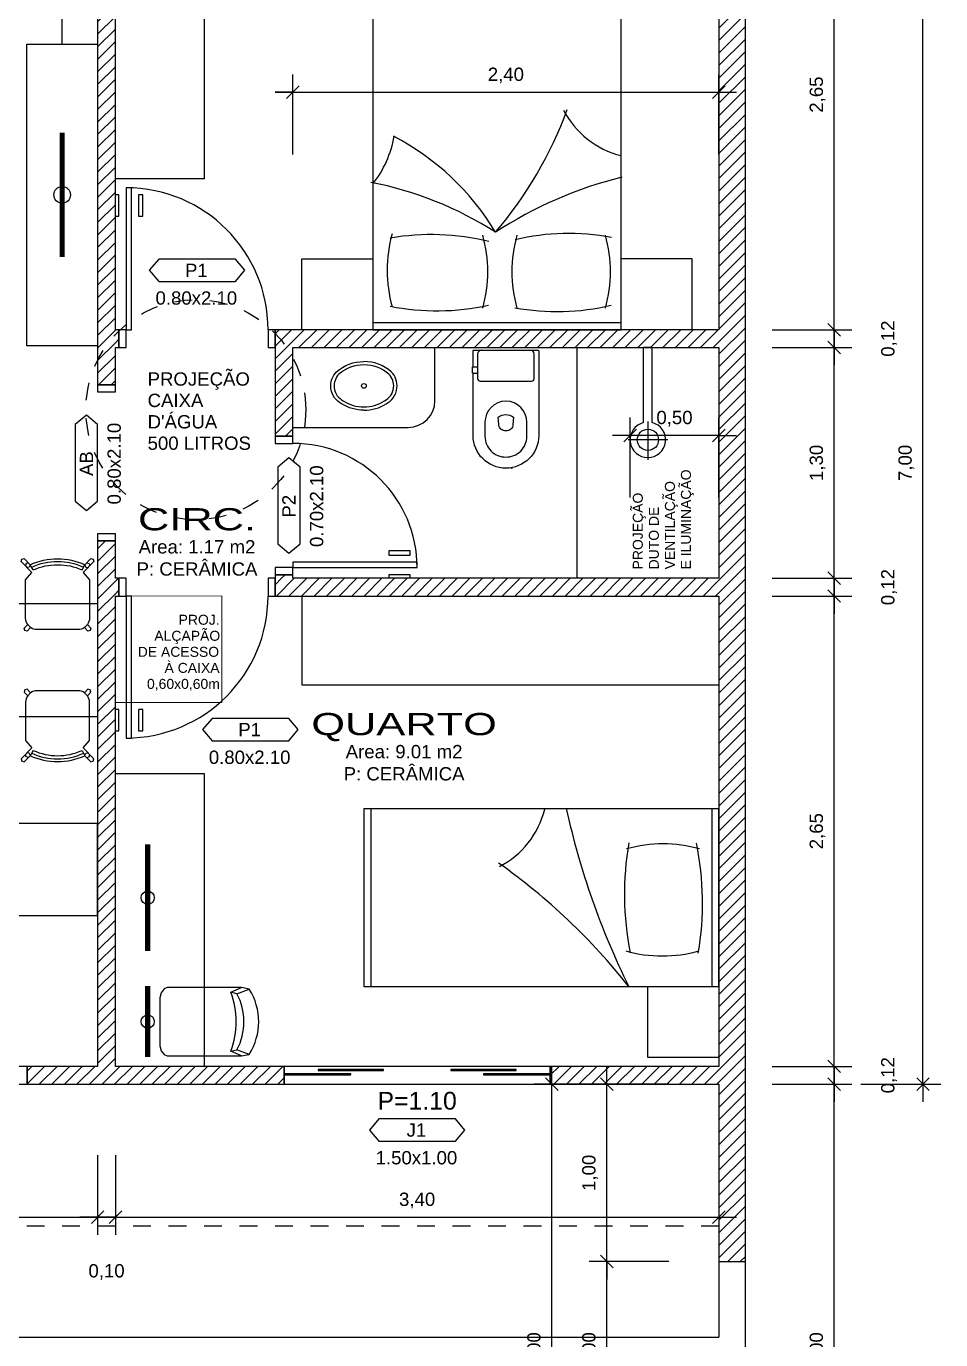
# Model space of a CAD drawing. Header units: metres. Extents: x 49 to 320, y -91 to 27.
# Drawn here: x 175.69 to 180.84, y 14.75 to 22.15 of the extents above; entities that cross this region are included whole.
import ezdxf
from ezdxf.enums import TextEntityAlignment as Align

# ---------------------------------------------------------------- set-up
doc = ezdxf.new("R2010")
doc.units = ezdxf.units.M
doc.header["$LTSCALE"] = 0.2
doc.linetypes.add('DASHED', pattern=[0.75, 0.5, -0.25])
for name, color, linetype in [('ARQ-___-___-CTA', 240, 'Continuous'), ('ARQ-___-___-LEG', 3, 'Continuous'), ('ARQ-___-___-TXT', 4, 'Continuous'), ('ARQ-___-___-VST', 9, 'Continuous'), ('ARQ-ALV', 6, 'Continuous'), ('ARQ-ALV-___-HTC', 13, 'Continuous'), ('ARQ-CXO', 2, 'Continuous'), ('ARQ-DVI', 1, 'Continuous'), ('ARQ-EQP', 24, 'Continuous'), ('ARQ-EQP-___-INT', 7, 'Continuous'), ('ARQ-MOB-___-INT', 7, 'Continuous'), ('ARQ-PIS', 2, 'Continuous')]:
    doc.layers.add(name, color=color, linetype=linetype)
doc.styles.add('REGUA100', font='arial.ttf')
doc.styles.add('REGUA60', font='arial.ttf')
doc.styles.add('REGUA80', font='arial.ttf')
doc.dimstyles.new('Active3D', dxfattribs={"dimtxt": 1.5, "dimasz": 0.01, "dimexe": 2, "dimexo": 3, "dimgap": 0.98, "dimtad": 1, "dimlfac": -1, "dimrnd": 0.005, "dimzin": 0, "dimtxsty": 'REGUA60', "dimblk": 'COTATR', "dimcen": 4, "dimdle": 4, "dimclrt": 2, "dimadec": 0, "dimazin": 0, "dimtfac": 1, "dimtmove": 2, "dimatfit": 2, "dimfxl": 1, "dimarcsym": 0})
pattern_1 = [(45, (187.28258, -1), (-0.03535534, 0.03535534), [])]

# ---------------------------------------------------------------- blocks, each defined once
blk = doc.blocks.new('IndEsq1')
blk.add_lwpolyline([(-4.32, 0.44), (4.32, 0.44), (5.38, 1.7), (4.32, 2.96), (-4.32, 2.96), (-5.38, 1.7)], close=True)
at = {"color": 0, "style": 'REGUA60', "width": 1.4}
for tag, p in [('CODESQUAD', (-0.08, 0.95)), ('DIMESQUAD', (-0.08, -2.17))]:
    blk.add_attdef(tag, text='', height=1.5, dxfattribs=at).set_placement(p, align=Align.CENTER)
at = {"color": 0, "style": 'REGUA60', "width": 1.4, "flags": 9}
blk.add_attdef('PEITORIL', text='', height=1.5, dxfattribs=at).set_placement((0.22, -4.49), align=Align.CENTER)
at = {"style": 'REGUA60', "width": 1.4, "flags": 9}
blk.add_attdef('LOCAL', text='', height=1.5, dxfattribs=at).set_placement((-0.08, -6.56), align=Align.CENTER)
blk = doc.blocks.new('EQREFR22')
at = {"color": 0}
blk.add_lwpolyline([(30.5, -10), (-30.5, -10), (-30.5, -76), (30.5, -76)], close=True, dxfattribs=at)
at = {"layer": 'ARQ-EQP-___-INT'}
for p, q in [((-30.5, -73), (30.5, -73)), ((-30.5, -79), (-25.5, -79))]:
    blk.add_line(p, q, dxfattribs=at)
blk = doc.blocks.new('MBCAD4_2')
at = {"color": 0}
blk.add_lwpolyline([(0.02, 49.68, 0.106639), (-19.24, 45.52), (-23.45, 49.88), (-25.13, 49.43), (-25.63, 47.77), (-18.01, 39.93), (-22.5, 34.87), (-22.5, 7.87, 0.159591), (-21.02, 3.34), (-23.5, 0.83), (-22.98, -0.82), (-21.31, -1.27), (-18.97, 1.19, 0.162734), (-14.5, -0.13), (0, -0.13), (14.5, -0.13, 0.162734), (18.97, 1.19), (21.31, -1.27), (22.98, -0.82), (23.5, 0.83), (21.02, 3.34, 0.159591), (22.5, 7.87), (22.5, 34.87), (18.01, 39.93), (25.63, 47.77), (25.13, 49.43), (23.45, 49.88), (19.24, 45.52, 0.106639), (-0.02, 49.68)], format="xyb", dxfattribs=at)
at = {"layer": 'ARQ-MOB-___-INT'}
for p, q in [((-17.22, 41.8), (-19.24, 45.52)), ((17.25, 41.79), (19.24, 45.52)), ((-18.97, 1.19), (-21.02, 3.34)), ((18.97, 1.19), (21.02, 3.34))]:
    blk.add_line(p, q, dxfattribs=at)
for points in [[(-20.47, 46.81), (-22.16, 46.38), (-22.64, 44.7)], [(20.47, 46.81), (22.16, 46.38), (22.64, 44.7)], [(-19.21, 45.27), (-19.99, 43.71), (-21.73, 43.57)], [(19.21, 45.27), (19.99, 43.71), (21.73, 43.57)]]:
    blk.add_lwpolyline(points, dxfattribs=at)
for radius in [43.95, 41.7]:
    blk.add_arc((0, 3.82), radius, 65.57124, 114.39729, dxfattribs=at)
blk = doc.blocks.new('SAC616S2')
at = {"layer": 'ARQ-EQP', "color": 0, "linetype": 'ByBlock'}
blk.add_lwpolyline([(18.17, -1.5, -0.329256), (18.5, -1.88), (18.5, -49.6, -0.412623), (0, -68, -0.412623), (-18.5, -49.6), (-18.5, -14.45), (-18.9, -14.45), (-18.9, -10.95), (-18.5, -10.95), (-18.5, -1.88, -0.329256), (-18.17, -1.5), (-17.25, -1.5), (0, -1.5), (17.29, -1.5)], format="xyb", close=True, dxfattribs=at)
at = {"layer": 'ARQ-EQP-___-INT'}
for p, q in [((-18.5, -10.95), (-16, -10.95)), ((-18.5, -14.45), (-16, -14.45))]:
    blk.add_line(p, q, dxfattribs=at)
blk.add_lwpolyline([(-14, -1.5, 0.324141), (-16, -3.5), (-16, -17.5, 0.333333), (-14.5, -19), (0, -19), (14.5, -19, 0.333333), (16, -17.5), (16, -3.5, 0.324141), (14, -1.5, 0.324141)], format="xyb", dxfattribs=at)
for points in [[(0, -61.7, 0.418677), (11.8, -50), (11.8, -42.1, 0.411784), (0, -30.2, 0.411784), (-11.8, -42.1), (-11.8, -50, 0.418677)], [(0, -47, -0.428571), (-4, -43.3), (-4.3, -39.3, -0.16754), (0, -37.8, -0.16754), (4.3, -39.3), (4, -43.3, -0.428571)]]:
    blk.add_lwpolyline(points, format="xyb", close=True, dxfattribs=at)
blk.add_point((3.34, -68), dxfattribs=at)
blk = doc.blocks.new('SACHS__2')
at = {"layer": 'ARQ-EQP', "color": 0, "linetype": 'ByBlock'}
for p, q in [((42.29, 2.4), (0, 2.4)), ((0, 2.4), (0, -2.4)), ((42.29, -2.4), (0, -2.4))]:
    blk.add_line(p, q, dxfattribs=at)
blk.add_arc((52, 0), 10, 193.88654, 166.11346, dxfattribs=at)
at = {"layer": 'ARQ-EQP-___-INT'}
for p, q in [((52, 11.2), (52, -11.2)), ((41.6, 0), (63.2, 0))]:
    blk.add_line(p, q, dxfattribs=at)
blk.add_circle((52, 0), 6, dxfattribs=at)
blk = doc.blocks.new('SAL37S_2')
at = {"layer": 'ARQ-EQP-___-INT'}
for points in [[(0.02, -10, 0.145827), (-16.81, -14.87, 0.090827), (-22, -19.4, 0.12568), (-24.84, -26.73, 0.221372), (-20.58, -38.81, 0.186059), (0.02, -46.55, 0.186059)], [(-0.02, -10, -0.145827), (16.81, -14.87, -0.090827), (22, -19.4, -0.12568), (24.84, -26.73, -0.221372), (20.58, -38.81, -0.186059), (-0.02, -46.55, -0.186059)]]:
    blk.add_lwpolyline(points, format="xyb", dxfattribs=at)
blk.add_lwpolyline([(0, -12.5, 0.14623), (-15.5, -17, 0.09047), (-20, -20.9, 0.123903), (-22.35, -27, 0.21906), (-18.85, -37, 0.185248), (0, -44.05, 0.185248), (18.85, -37, 0.21906), (22.35, -27, 0.123903), (20, -20.9, 0.09047), (15.5, -17, 0.14623)], format="xyb", close=True, dxfattribs=at)
blk.add_circle((0, -28.25), 1.8, dxfattribs=at)
blk = doc.blocks.new('MDCCAS22')
at = {"color": 0}
blk.add_lwpolyline([(140, 0), (0, 0), (0, -200), (140, -200)], close=True, dxfattribs=at)
at = {"layer": 'ARQ-MOB-___-INT'}
for p, q in [((0, -4), (140, -4)), ((0, -196), (140, -196))]:
    blk.add_line(p, q, dxfattribs=at)
for centre, radius, start, end in [((36.14, -140.56), 130.32, 79.45741, 103.51085), ((82.89, -32.71), 76.8, 164.48595, 195.51405), ((-15.19, -32.71), 76.8, 344.48595, 15.51405), ((103.9, -146.58), 135.89, 78.80761, 102.36088), ((152.01, -32.7), 76.8, 164.48595, 195.51405), ((55.11, -33.55), 76.8, 344.48595, 15.51405), ((29.71, 76.04), 130.31, 259.29808, 283.35216), ((106.88, 82.36), 135.99, 256.29588, 279.84092), ((-55.47, 137.47), 230.14, 283.86849, 303.27711), ((243.13, -201.79), 226.41, 139.56103, 159.93611), ((178.64, 112.88), 199.47, 237.27407, 259.15181), ((195.03, 19.52), 144.83, 210.93609, 242.5714), ((188.19, -119.84), 61.23, 142.0564, 169.8271), ((-11.98, -146.66), 50.03, 27.33297, 76.02563)]:
    blk.add_arc(centre, radius, start, end, dxfattribs=at)
blk = doc.blocks.new('MDCSOL_2')
at = {"color": 0}
blk.add_lwpolyline([(100, 0), (0, 0), (0, -200), (100, -200)], close=True, dxfattribs=at)
at = {"layer": 'ARQ-MOB-___-INT'}
for p, q in [((0, -4), (100, -4)), ((0, -196), (100, -196))]:
    blk.add_line(p, q, dxfattribs=at)
for centre, radius, start, end in [((52.86, -178.03), 168.83, 80.35079, 101.47507), ((96.47, -31.45), 76.8, 164.48595, 195.51405), ((5.99, -31.87), 76.8, 344.48595, 15.51405), ((-91.71, 334.65), 430.43, 282.25998, 296.44404), ((47.8, 115.62), 168.83, 260.21125, 281.33553), ((323.63, -332.25), 359.55, 128.46696, 144.62757), ((-11.98, -146.66), 50.03, 27.33297, 76.02563)]:
    blk.add_arc(centre, radius, start, end, dxfattribs=at)
blk = doc.blocks.new('MEAM___2')
at = {"color": 0}
blk.add_lwpolyline([(24, 27.95), (23, 33.38, 0.289108), (-23, 33.38), (-24, 27.95), (-24, -24.37), (-23.05, -26.52), (-20.46, -28.77), (-16.93, -29.54), (16.93, -29.54), (20.46, -28.77), (23.05, -26.52), (24, -24.37)], format="xyb", close=True, dxfattribs=at)
at = {"layer": 'ARQ-MOB-___-INT'}
for p, q in [((-19.71, 24.69), (-20.71, 20.39)), ((20.71, 20.39), (19.71, 24.69))]:
    blk.add_line(p, q, dxfattribs=at)
for points in [[(24, 27.95), (20.71, 20.39, 0.187405), (-20.71, 20.39), (-24, 27.95)], [(23, 33.38), (19.71, 24.69, 0.252581), (-19.71, 24.69), (-23, 33.38)]]:
    blk.add_lwpolyline(points, format="xyb", dxfattribs=at)
blk = doc.blocks.new('MECAD4_2')
at = {"color": 0}
blk.add_blockref('MEAM___2', (0, 0), dxfattribs=at)
blk = doc.blocks.new('IndUni1')
at = {"color": 4, "style": 'REGUA100', "width": 1.4, "flags": 8}
blk.add_attdef('NOME1', text='', height=2.5, dxfattribs=at).set_placement((0.24, 2.99), align=Align.CENTER)
at = {"color": 4, "style": 'REGUA100', "width": 1.4}
blk.add_attdef('NOME2', text='', height=2.5, dxfattribs=at).set_placement((0.24, -0.22), align=Align.CENTER)
at = {"color": 0, "style": 'REGUA60', "width": 1.4}
for tag, p in [('AREA', (0.24, -2.82)), ('PERIM', (0.24, -5.32)), ('PISO', (0.24, -7.82)), ('PAREDE', (0.24, -10.32)), ('TETO', (0.24, -12.82))]:
    blk.add_attdef(tag, text='', height=1.5, dxfattribs=at).set_placement(p, align=Align.CENTER)
blk = doc.blocks.new('COTATR')
at = {"color": 6}
blk.add_line((-71, -71), (71, 71), dxfattribs=at)
at = {"color": 0, "linetype": 'ByBlock'}
blk.add_line((0, 0), (200, 0), dxfattribs=at)
blk = doc.blocks.new('*D33')
at = {"layer": 'ARQ-___-___-CTA', "color": 0, "lineweight": -2, "transparency": 16777216}
for p, q in [((179.0889, 19.4909), (179.0889, 19.9409)), ((179.5889, 19.4909), (179.5889, 19.9409)), ((179.5884, 19.8409), (179.0894, 19.8409))]:
    blk.add_line(p, q, dxfattribs=at)
at = {"layer": 'Defpoints', "color": 0, "transparency": 16777216}
for p in [(179.0889, 19.8409), (179.0889, 19.3409), (179.5889, 19.3409)]:
    blk.add_point(p, dxfattribs=at)
at = {"layer": 'ARQ-___-___-CTA', "color": 0, "lineweight": -2, "transparency": 16777216, "xscale": 0.0005, "yscale": 0.0005, "zscale": 0.0005, "rotation": 180}
blk.add_blockref('COTATR', (179.0889, 19.8409), dxfattribs=at)
at = {"layer": 'ARQ-___-___-CTA', "color": 0, "lineweight": -2, "transparency": 16777216, "xscale": 0.0005, "yscale": 0.0005, "zscale": 0.0005}
blk.add_blockref('COTATR', (179.5889, 19.8409), dxfattribs=at)
at = {"layer": 'ARQ-___-___-CTA', "color": 2, "transparency": 16777216, "insert": (179.3389, 19.9349), "char_height": 0.075, "attachment_point": 5, "style": 'REGUA60'}
blk.add_mtext('0,50', dxfattribs=at)
blk = doc.blocks.new('*D108')
at = {"layer": 'ARQ-___-___-CTA', "color": 0, "lineweight": -2, "transparency": 16777216}
for p, q in [((176.0889, 15.786), (176.0889, 15.336)), ((173.7944, 15.436), (176.0884, 15.436))]:
    blk.add_line(p, q, dxfattribs=at)
at = {"layer": 'Defpoints', "color": 0, "transparency": 16777216}
for p in [(173.7939, 15.936), (176.0889, 15.936), (176.0889, 15.436)]:
    blk.add_point(p, dxfattribs=at)
at = {"layer": 'ARQ-___-___-CTA', "color": 0, "lineweight": -2, "transparency": 16777216, "xscale": 0.0005, "yscale": 0.0005, "zscale": 0.0005, "rotation": 180}
blk.add_blockref('COTATR', (173.7939, 15.436), dxfattribs=at)
at = {"layer": 'ARQ-___-___-CTA', "color": 0, "lineweight": -2, "transparency": 16777216, "xscale": 0.0005, "yscale": 0.0005, "zscale": 0.0005}
blk.add_blockref('COTATR', (176.0889, 15.436), dxfattribs=at)
at = {"layer": 'ARQ-___-___-CTA', "color": 2, "transparency": 16777216, "insert": (174.9414, 15.5301), "char_height": 0.075, "attachment_point": 5, "style": 'REGUA60'}
blk.add_mtext('2,30', dxfattribs=at)
blk = doc.blocks.new('*D109')
at = {"layer": 'ARQ-___-___-CTA', "color": 0, "lineweight": -2, "transparency": 16777216}
for p, q in [((176.1889, 15.786), (176.1889, 15.336)), ((176.0894, 15.436), (176.1884, 15.436))]:
    blk.add_line(p, q, dxfattribs=at)
at = {"layer": 'Defpoints', "color": 0, "transparency": 16777216}
for p in [(176.0889, 15.936), (176.1889, 15.936), (176.1889, 15.436)]:
    blk.add_point(p, dxfattribs=at)
at = {"layer": 'ARQ-___-___-CTA', "color": 0, "lineweight": -2, "transparency": 16777216, "xscale": 0.0005, "yscale": 0.0005, "zscale": 0.0005, "rotation": 180}
blk.add_blockref('COTATR', (176.0889, 15.436), dxfattribs=at)
at = {"layer": 'ARQ-___-___-CTA', "color": 0, "lineweight": -2, "transparency": 16777216, "xscale": 0.0005, "yscale": 0.0005, "zscale": 0.0005}
blk.add_blockref('COTATR', (176.1889, 15.436), dxfattribs=at)
at = {"layer": 'ARQ-___-___-CTA', "color": 2, "transparency": 16777216, "insert": (176.1389, 15.1273), "char_height": 0.075, "attachment_point": 5, "style": 'REGUA60'}
blk.add_mtext('0,10', dxfattribs=at)
blk = doc.blocks.new('*D89')
at = {"layer": 'ARQ-___-___-CTA', "color": 0, "lineweight": -2, "transparency": 16777216}
for p, q in [((179.5889, 15.786), (179.5889, 15.336)), ((176.1894, 15.436), (179.5884, 15.436))]:
    blk.add_line(p, q, dxfattribs=at)
at = {"layer": 'Defpoints', "color": 0, "transparency": 16777216}
for p in [(176.1889, 15.936), (179.5889, 15.936), (179.5889, 15.436)]:
    blk.add_point(p, dxfattribs=at)
at = {"layer": 'ARQ-___-___-CTA', "color": 0, "lineweight": -2, "transparency": 16777216, "xscale": 0.0005, "yscale": 0.0005, "zscale": 0.0005, "rotation": 180}
blk.add_blockref('COTATR', (176.1889, 15.436), dxfattribs=at)
at = {"layer": 'ARQ-___-___-CTA', "color": 0, "lineweight": -2, "transparency": 16777216, "xscale": 0.0005, "yscale": 0.0005, "zscale": 0.0005}
blk.add_blockref('COTATR', (179.5889, 15.436), dxfattribs=at)
at = {"layer": 'ARQ-___-___-CTA', "color": 2, "transparency": 16777216, "insert": (177.8889, 15.5301), "char_height": 0.075, "attachment_point": 5, "style": 'REGUA60'}
blk.add_mtext('3,40', dxfattribs=at)
blk = doc.blocks.new('*D128')
at = {"layer": 'ARQ-___-___-CTA', "color": 0, "lineweight": -2, "transparency": 16777216}
for p, q in [((179.8889, 16.186), (180.3389, 16.186)), ((180.2389, 13.1865), (180.2389, 16.1855))]:
    blk.add_line(p, q, dxfattribs=at)
at = {"layer": 'Defpoints', "color": 0, "transparency": 16777216}
for p in [(179.7389, 16.186), (180.2389, 16.186), (179.7389, 13.186)]:
    blk.add_point(p, dxfattribs=at)
at = {"layer": 'ARQ-___-___-CTA', "color": 0, "lineweight": -2, "transparency": 16777216, "xscale": 0.0005, "yscale": 0.0005, "zscale": 0.0005}
for p, rotation in [((180.2389, 16.186), 90), ((180.2389, 13.186), 270)]:
    blk.add_blockref('COTATR', p, dxfattribs=dict(at, rotation=rotation))
at = {"layer": 'ARQ-___-___-CTA', "color": 2, "transparency": 16777216, "insert": (180.1448, 14.686), "char_height": 0.075, "attachment_point": 5, "rotation": 90, "style": 'REGUA60'}
blk.add_mtext('3,00', dxfattribs=at)
blk = doc.blocks.new('*D129')
at = {"layer": 'ARQ-___-___-CTA', "color": 0, "lineweight": -2, "transparency": 16777216}
for p, q in [((179.8889, 18.936), (180.3389, 18.936)), ((180.2389, 16.2865), (180.2389, 18.9355))]:
    blk.add_line(p, q, dxfattribs=at)
at = {"layer": 'Defpoints', "color": 0, "transparency": 16777216}
for p in [(179.7389, 18.936), (180.2389, 18.936), (179.7389, 16.286)]:
    blk.add_point(p, dxfattribs=at)
at = {"layer": 'ARQ-___-___-CTA', "color": 0, "lineweight": -2, "transparency": 16777216, "xscale": 0.0005, "yscale": 0.0005, "zscale": 0.0005}
for p, rotation in [((180.2389, 18.936), 90), ((180.2389, 16.286), 270)]:
    blk.add_blockref('COTATR', p, dxfattribs=dict(at, rotation=rotation))
at = {"layer": 'ARQ-___-___-CTA', "color": 2, "transparency": 16777216, "insert": (180.1448, 17.611), "char_height": 0.075, "attachment_point": 5, "rotation": 90, "style": 'REGUA60'}
blk.add_mtext('2,65', dxfattribs=at)
blk = doc.blocks.new('*D130')
at = {"layer": 'ARQ-___-___-CTA', "color": 0, "lineweight": -2, "transparency": 16777216}
for p, q in [((179.8889, 20.336), (180.3389, 20.336)), ((180.2389, 19.0365), (180.2389, 20.3355))]:
    blk.add_line(p, q, dxfattribs=at)
at = {"layer": 'Defpoints', "color": 0, "transparency": 16777216}
for p in [(179.7389, 20.336), (180.2389, 20.336), (179.7389, 19.036)]:
    blk.add_point(p, dxfattribs=at)
at = {"layer": 'ARQ-___-___-CTA', "color": 0, "lineweight": -2, "transparency": 16777216, "xscale": 0.0005, "yscale": 0.0005, "zscale": 0.0005}
for p, rotation in [((180.2389, 20.336), 90), ((180.2389, 19.036), 270)]:
    blk.add_blockref('COTATR', p, dxfattribs=dict(at, rotation=rotation))
at = {"layer": 'ARQ-___-___-CTA', "color": 2, "transparency": 16777216, "insert": (180.1448, 19.686), "char_height": 0.075, "attachment_point": 5, "rotation": 90, "style": 'REGUA60'}
blk.add_mtext('1,30', dxfattribs=at)
blk = doc.blocks.new('*D131')
at = {"layer": 'ARQ-___-___-CTA', "color": 0, "lineweight": -2, "transparency": 16777216}
for p, q in [((179.8889, 23.086), (180.3389, 23.086)), ((180.2389, 20.4365), (180.2389, 23.0855))]:
    blk.add_line(p, q, dxfattribs=at)
at = {"layer": 'Defpoints', "color": 0, "transparency": 16777216}
for p in [(179.7389, 23.086), (180.2389, 23.086), (179.7389, 20.436)]:
    blk.add_point(p, dxfattribs=at)
at = {"layer": 'ARQ-___-___-CTA', "color": 0, "lineweight": -2, "transparency": 16777216, "xscale": 0.0005, "yscale": 0.0005, "zscale": 0.0005}
for p, rotation in [((180.2389, 23.086), 90), ((180.2389, 20.436), 270)]:
    blk.add_blockref('COTATR', p, dxfattribs=dict(at, rotation=rotation))
at = {"layer": 'ARQ-___-___-CTA', "color": 2, "transparency": 16777216, "insert": (180.1448, 21.761), "char_height": 0.075, "attachment_point": 5, "rotation": 90, "style": 'REGUA60'}
blk.add_mtext('2,65', dxfattribs=at)
blk = doc.blocks.new('*D132')
at = {"layer": 'ARQ-___-___-CTA', "color": 0, "lineweight": -2, "transparency": 16777216}
for p, q in [((180.3889, 23.186), (180.8389, 23.186)), ((180.7389, 16.1865), (180.7389, 23.1855))]:
    blk.add_line(p, q, dxfattribs=at)
at = {"layer": 'Defpoints', "color": 0, "transparency": 16777216}
for p in [(180.2389, 23.186), (180.7389, 23.186), (180.2389, 16.186)]:
    blk.add_point(p, dxfattribs=at)
at = {"layer": 'ARQ-___-___-CTA', "color": 0, "lineweight": -2, "transparency": 16777216, "xscale": 0.0005, "yscale": 0.0005, "zscale": 0.0005}
for p, rotation in [((180.7389, 23.186), 90), ((180.7389, 16.186), 270)]:
    blk.add_blockref('COTATR', p, dxfattribs=dict(at, rotation=rotation))
at = {"layer": 'ARQ-___-___-CTA', "color": 2, "transparency": 16777216, "insert": (180.6448, 19.686), "char_height": 0.075, "attachment_point": 5, "rotation": 90, "style": 'REGUA60'}
blk.add_mtext('7,00', dxfattribs=at)
blk = doc.blocks.new('*D137')
at = {"layer": 'ARQ-___-___-CTA', "color": 0, "lineweight": -2, "transparency": 16777216}
for p, q in [((179.5889, 21.4244), (179.5889, 21.8744)), ((177.1894, 21.7744), (179.5884, 21.7744))]:
    blk.add_line(p, q, dxfattribs=at)
at = {"layer": 'Defpoints', "color": 0, "transparency": 16777216}
for p in [(179.5889, 21.7744), (177.1889, 21.2744), (179.5889, 21.2744)]:
    blk.add_point(p, dxfattribs=at)
at = {"layer": 'ARQ-___-___-CTA', "color": 0, "lineweight": -2, "transparency": 16777216, "xscale": 0.0005, "yscale": 0.0005, "zscale": 0.0005, "rotation": 180}
blk.add_blockref('COTATR', (177.1889, 21.7744), dxfattribs=at)
at = {"layer": 'ARQ-___-___-CTA', "color": 0, "lineweight": -2, "transparency": 16777216, "xscale": 0.0005, "yscale": 0.0005, "zscale": 0.0005}
blk.add_blockref('COTATR', (179.5889, 21.7744), dxfattribs=at)
at = {"layer": 'ARQ-___-___-CTA', "color": 2, "transparency": 16777216, "insert": (178.3889, 21.8685), "char_height": 0.075, "attachment_point": 5, "style": 'REGUA60'}
blk.add_mtext('2,40', dxfattribs=at)
blk = doc.blocks.new('*D176')
at = {"layer": 'ARQ-___-___-CTA', "color": 0, "lineweight": -2, "transparency": 16777216}
for p, q in [((179.3073, 15.186), (178.8573, 15.186)), ((178.9573, 14.1865), (178.9573, 15.1855))]:
    blk.add_line(p, q, dxfattribs=at)
at = {"layer": 'Defpoints', "color": 0, "transparency": 16777216}
for p in [(178.9573, 15.186), (179.4573, 15.186), (179.4573, 14.186)]:
    blk.add_point(p, dxfattribs=at)
at = {"layer": 'ARQ-___-___-CTA', "color": 0, "lineweight": -2, "transparency": 16777216, "xscale": 0.0005, "yscale": 0.0005, "zscale": 0.0005}
for p, rotation in [((178.9573, 15.186), 90), ((178.9573, 14.186), 270)]:
    blk.add_blockref('COTATR', p, dxfattribs=dict(at, rotation=rotation))
at = {"layer": 'ARQ-___-___-CTA', "color": 2, "transparency": 16777216, "insert": (178.8632, 14.686), "char_height": 0.075, "attachment_point": 5, "rotation": 90, "style": 'REGUA60'}
blk.add_mtext('1,00', dxfattribs=at)
blk = doc.blocks.new('*D177')
at = {"layer": 'ARQ-___-___-CTA', "color": 0, "lineweight": -2, "transparency": 16777216}
for p, q in [((179.3073, 16.186), (178.8573, 16.186)), ((178.9573, 15.1865), (178.9573, 16.1855))]:
    blk.add_line(p, q, dxfattribs=at)
at = {"layer": 'Defpoints', "color": 0, "transparency": 16777216}
for p in [(178.9573, 16.186), (179.4573, 16.186), (179.4573, 15.186)]:
    blk.add_point(p, dxfattribs=at)
at = {"layer": 'ARQ-___-___-CTA', "color": 0, "lineweight": -2, "transparency": 16777216, "xscale": 0.0005, "yscale": 0.0005, "zscale": 0.0005}
for p, rotation in [((178.9573, 16.186), 90), ((178.9573, 15.186), 270)]:
    blk.add_blockref('COTATR', p, dxfattribs=dict(at, rotation=rotation))
at = {"layer": 'ARQ-___-___-CTA', "color": 2, "transparency": 16777216, "insert": (178.8632, 15.686), "char_height": 0.075, "attachment_point": 5, "rotation": 90, "style": 'REGUA60'}
blk.add_mtext('1,00', dxfattribs=at)
blk = doc.blocks.new('*D178')
at = {"layer": 'ARQ-___-___-CTA', "color": 0, "lineweight": -2, "transparency": 16777216}
for p, q in [((178.9977, 16.186), (178.5477, 16.186)), ((178.6477, 13.1865), (178.6477, 16.1855)), ((178.9977, 13.186), (178.5477, 13.186))]:
    blk.add_line(p, q, dxfattribs=at)
at = {"layer": 'Defpoints', "color": 0, "transparency": 16777216}
for p in [(178.6477, 16.186), (179.1477, 16.186), (179.1477, 13.186)]:
    blk.add_point(p, dxfattribs=at)
at = {"layer": 'ARQ-___-___-CTA', "color": 0, "lineweight": -2, "transparency": 16777216, "xscale": 0.0005, "yscale": 0.0005, "zscale": 0.0005}
for p, rotation in [((178.6477, 16.186), 90), ((178.6477, 13.186), 270)]:
    blk.add_blockref('COTATR', p, dxfattribs=dict(at, rotation=rotation))
at = {"layer": 'ARQ-___-___-CTA', "color": 2, "transparency": 16777216, "insert": (178.5536, 14.686), "char_height": 0.075, "attachment_point": 5, "rotation": 90, "style": 'REGUA60'}
blk.add_mtext('3,00', dxfattribs=at)

msp = doc.modelspace()

# ---------------------------------------------------------------- hatches: boundary and pattern name
at = {"layer": 'ARQ-ALV-___-HTC'}
h = msp.add_hatch(dxfattribs=at)
h.set_pattern_fill('_U', color=256, scale=0.05, angle=45, style=0, pattern_type=0)
h.set_pattern_definition(pattern_1)
h.paths.add_polyline_path([(179.5889, 24.186), (179.5889, 15.186), (179.7389, 15.186), (179.7389, 24.186)])
h = msp.add_hatch(dxfattribs=at)
h.set_pattern_fill('_U', color=256, scale=0.05, angle=45, style=0, pattern_type=0)
h.set_pattern_definition(pattern_1)
h.paths.add_polyline_path([(176.1889, 16.286), (176.1889, 19.246), (176.0889, 19.246), (176.0889, 16.286)])
h.paths.add_polyline_path([(176.0889, 23.086), (176.0889, 20.126), (176.1889, 20.126), (176.1889, 23.086)])
h = msp.add_hatch(dxfattribs=at)
h.set_pattern_fill('_U', color=256, scale=0.05, angle=45, style=0, pattern_type=0)
h.set_pattern_definition(pattern_1)
h.paths.add_polyline_path([(176.2089, 20.436), (176.1889, 20.436), (176.1889, 20.336), (176.2089, 20.336)])
h.paths.add_polyline_path([(177.0889, 20.336), (179.5889, 20.336), (179.5889, 20.436), (177.0889, 20.436)])
h = msp.add_hatch(dxfattribs=at)
h.set_pattern_fill('_U', color=256, scale=0.05, angle=45, style=0, pattern_type=0)
h.set_pattern_definition(pattern_1)
h.paths.add_polyline_path([(177.0889, 20.336), (177.0889, 19.836), (177.1889, 19.836), (177.1889, 20.336)])
h.paths.add_polyline_path([(177.1889, 19.036), (177.1889, 19.056), (177.0889, 19.056), (177.0889, 19.036)])
h = msp.add_hatch(dxfattribs=at)
h.set_pattern_fill('_U', color=256, scale=0.05, angle=45, style=0, pattern_type=0)
h.set_pattern_definition(pattern_1)
h.paths.add_polyline_path([(176.2089, 19.036), (176.1889, 19.036), (176.1889, 18.936), (176.2089, 18.936)])
h.paths.add_polyline_path([(177.0889, 18.936), (179.5889, 18.936), (179.5889, 19.036), (177.0889, 19.036)])
h = msp.add_hatch(dxfattribs=at)
h.set_pattern_fill('_U', color=256, scale=0.05, angle=45, style=0, pattern_type=0)
h.set_pattern_definition(pattern_1)
h.paths.add_polyline_path([(178.6389, 16.186), (179.5889, 16.186), (179.5889, 16.286), (178.6389, 16.286)])
h.paths.add_polyline_path([(177.1389, 16.186), (177.1389, 16.286), (175.6914, 16.286), (175.6914, 16.186)])
h.paths.add_polyline_path([(174.1914, 16.186), (174.1914, 16.286), (173.7939, 16.286), (173.6939, 16.186)])

# ---------------------------------------------------------------- linework, layer by layer
at = {"layer": 'ARQ-___-___-CTA'}
for p, q in [((177.1889, 21.4244), (177.1889, 21.8744)), ((177.0894, 21.7744), (177.1884, 21.7744)), ((179.8889, 20.436), (180.3389, 20.436)), ((180.2389, 20.3365), (180.2389, 20.4355)), ((179.8889, 19.036), (180.3389, 19.036)), ((180.2389, 18.9365), (180.2389, 19.0355)), ((179.8889, 16.286), (180.3389, 16.286)), ((180.2389, 16.1865), (180.2389, 16.2855)), ((180.3889, 16.186), (180.8389, 16.186))]:
    msp.add_line(p, q, dxfattribs=at)
at = {"layer": 'ARQ-___-___-CTA', "linetype": 'DASHED', "const_width": 0.0001}
for points in [[(178.9889, 19.036), (178.9889, 19.036), (178.9889, 20.336), (178.9889, 20.336)], [(179.0889, 19.036), (179.0889, 19.036), (179.0889, 20.336), (179.0889, 20.336)]]:
    msp.add_lwpolyline(points, dxfattribs=at)
at = {"layer": 'ARQ-___-___-VST'}
for p, q in [((175.8889, 22.046), (175.8889, 23.1068)), ((176.6889, 23.086), (176.6889, 21.286)), ((175.6889, 20.346), (175.6889, 22.046)), ((175.6889, 22.046), (176.0889, 22.046)), ((176.6889, 21.286), (176.1889, 21.286)), ((176.2089, 21.196), (176.1889, 21.196)), ((176.2089, 21.076), (176.2089, 21.196)), ((176.3189, 21.196), (176.3189, 21.076)), ((176.3439, 21.196), (176.3189, 21.196)), ((176.3439, 21.076), (176.3439, 21.196)), ((176.1889, 21.076), (176.2089, 21.076)), ((176.3189, 21.076), (176.3439, 21.076)), ((177.2389, 20.436), (177.2389, 20.836)), ((177.2389, 20.836), (177.6389, 20.836)), ((179.4389, 20.836), (179.0389, 20.836)), ((179.4389, 20.436), (179.4389, 20.836)), ((176.0889, 20.346), (175.6889, 20.346)), ((177.9889, 20.036), (177.9889, 20.336)), ((178.7889, 20.336), (178.7889, 19.036)), ((177.1889, 19.886), (177.8389, 19.886)), ((177.7289, 19.191), (177.7289, 19.166)), ((177.8489, 19.191), (177.7289, 19.191)), ((177.8489, 19.166), (177.8489, 19.191)), ((177.7289, 19.166), (177.8489, 19.166)), ((177.7289, 19.056), (177.7289, 19.036)), ((177.8489, 19.056), (177.7289, 19.056)), ((177.8489, 19.036), (177.8489, 19.056)), ((175.1289, 18.8945), (176.0889, 18.8945)), ((177.2389, 18.936), (177.2389, 18.436)), ((177.2389, 18.436), (179.5889, 18.436)), ((176.2089, 18.296), (176.1889, 18.296)), ((176.2089, 18.176), (176.2089, 18.296)), ((176.3189, 18.296), (176.3189, 18.176)), ((176.3439, 18.296), (176.3189, 18.296)), ((176.3439, 18.176), (176.3439, 18.296)), ((176.0889, 18.2545), (175.1289, 18.2545)), ((176.1889, 18.176), (176.2089, 18.176)), ((176.3189, 18.176), (176.3439, 18.176)), ((176.1889, 17.936), (176.6889, 17.936)), ((176.6889, 17.936), (176.6889, 16.286)), ((179.1889, 16.336), (179.1889, 16.736)), ((175.6904, 16.286), (174.1924, 16.286)), ((178.6379, 16.286), (177.1399, 16.286)), ((179.5889, 16.336), (179.1889, 16.336)), ((174.1924, 16.186), (175.6904, 16.186)), ((177.1399, 16.186), (178.6379, 16.186)), ((179.5889, 15.186), (179.5889, 14.761)), ((179.7389, 14.186), (179.7389, 15.186)), ((171.0939, 14.761), (179.5889, 14.761))]:
    msp.add_line(p, q, dxfattribs=at)
at = {"layer": 'ARQ-___-___-VST', "linetype": 'DASHED'}
msp.add_line((179.5889, 15.386), (172.8939, 15.386), dxfattribs=at)
at = {"layer": 'ARQ-___-___-VST', "const_width": 0.03}
for points in [[(175.8889, 21.196), (175.8889, 20.846), (175.8889, 21.546)], [(176.3708, 17.236), (176.3708, 16.936), (176.3708, 17.536)], [(176.3708, 16.7381), (176.3708, 16.3381)]]:
    msp.add_lwpolyline(points, dxfattribs=at)
at = {"layer": 'ARQ-___-___-VST', "linetype": 'DASHED', "const_width": 0.005}
msp.add_lwpolyline([(176.1889, 18.936), (176.7889, 18.936), (176.7889, 18.336), (176.1889, 18.336), (176.1889, 18.936), (176.4889, 18.936)], dxfattribs=at)
at = {"layer": 'ARQ-___-___-VST'}
for centre, radius in [((175.8889, 21.196), 0.0468), ((176.3708, 17.236), 0.0372), ((176.3708, 16.5381), 0.0372)]:
    msp.add_circle(centre, radius, dxfattribs=at)
at = {"layer": 'ARQ-___-___-VST', "linetype": 'DASHED'}
msp.add_circle((176.6421, 19.986), 0.62, dxfattribs=at)
at = {"layer": 'ARQ-___-___-VST'}
msp.add_arc((177.8389, 20.036), 0.15, 270, 0, dxfattribs=at)
at = {"layer": 'ARQ-ALV'}
for p, q in [((179.7389, 15.186), (179.7389, 24.186)), ((176.0889, 23.086), (176.0889, 20.126)), ((176.1889, 20.436), (176.1889, 23.086)), ((179.5889, 23.086), (179.5889, 20.436)), ((176.2089, 20.436), (176.1889, 20.436)), ((176.2089, 20.336), (176.2089, 20.436)), ((177.0889, 20.436), (177.0889, 20.336)), ((179.5889, 20.436), (177.0889, 20.436)), ((176.1889, 20.126), (176.1889, 20.336)), ((176.1889, 20.336), (176.2089, 20.336)), ((177.0889, 20.336), (177.0889, 19.836)), ((177.1889, 20.336), (179.5889, 20.336)), ((177.1889, 19.836), (177.1889, 20.336)), ((179.5889, 20.336), (179.5889, 19.036)), ((176.0889, 20.126), (176.1889, 20.126)), ((177.0889, 19.836), (177.1889, 19.836)), ((176.0889, 19.246), (176.0889, 16.286)), ((176.1889, 19.246), (176.0889, 19.246)), ((176.1889, 19.036), (176.1889, 19.246)), ((176.2089, 19.036), (176.1889, 19.036)), ((176.2089, 18.936), (176.2089, 19.036)), ((177.0889, 19.056), (177.0889, 19.036)), ((177.1889, 19.056), (177.0889, 19.056)), ((177.0889, 19.036), (177.0889, 18.936)), ((177.1889, 19.036), (177.1889, 19.056)), ((179.5889, 19.036), (177.1889, 19.036)), ((176.1889, 16.286), (176.1889, 18.936)), ((176.1889, 18.936), (176.2089, 18.936)), ((177.0889, 18.936), (179.5889, 18.936)), ((179.5889, 18.936), (179.5889, 16.286)), ((175.6914, 16.286), (175.6914, 16.186)), ((176.0889, 16.286), (175.6914, 16.286)), ((177.1389, 16.286), (176.1889, 16.286)), ((177.1389, 16.186), (177.1389, 16.286)), ((178.6389, 16.286), (178.6389, 16.186)), ((179.5889, 16.286), (178.6389, 16.286)), ((175.6914, 16.186), (177.1389, 16.186)), ((178.6389, 16.186), (179.5889, 16.186)), ((179.5889, 16.186), (179.5889, 15.186)), ((179.5889, 15.186), (179.7389, 15.186))]:
    msp.add_line(p, q, dxfattribs=at)
at = {"layer": 'ARQ-CXO'}
for p, q in [((176.2789, 21.236), (176.2489, 21.236)), ((176.2489, 21.236), (176.2489, 20.436)), ((176.2789, 20.436), (176.2789, 21.236)), ((176.2489, 20.436), (176.2089, 20.436)), ((176.2089, 20.436), (176.2089, 20.336)), ((176.2489, 20.336), (176.2489, 20.436)), ((176.2489, 20.436), (176.2789, 20.436)), ((177.0889, 20.436), (177.0489, 20.436)), ((177.0489, 20.436), (177.0489, 20.336)), ((177.0889, 20.336), (177.0889, 20.436)), ((176.2089, 20.336), (176.2489, 20.336)), ((177.0489, 20.336), (177.0889, 20.336)), ((176.1889, 20.126), (176.0889, 20.126)), ((176.0889, 20.126), (176.0889, 20.086)), ((176.0889, 20.086), (176.1889, 20.086)), ((176.1889, 20.086), (176.1889, 20.126)), ((177.1889, 19.836), (177.0889, 19.836)), ((177.0889, 19.836), (177.0889, 19.796)), ((177.1889, 19.796), (177.1889, 19.836)), ((177.0889, 19.796), (177.1889, 19.796)), ((176.0889, 19.286), (176.0889, 19.246)), ((176.1889, 19.286), (176.0889, 19.286)), ((176.0889, 19.246), (176.1889, 19.246)), ((176.1889, 19.246), (176.1889, 19.286)), ((177.0889, 19.096), (177.0889, 19.056)), ((177.1889, 19.096), (177.0889, 19.096)), ((177.8889, 19.126), (177.1889, 19.126)), ((177.1889, 19.126), (177.1889, 19.096)), ((177.1889, 19.056), (177.1889, 19.096)), ((177.1889, 19.096), (177.8889, 19.096)), ((177.8889, 19.096), (177.8889, 19.126)), ((176.2489, 19.036), (176.2089, 19.036)), ((176.2089, 19.036), (176.2089, 18.936)), ((176.2489, 18.936), (176.2489, 19.036)), ((177.0889, 19.036), (177.0489, 19.036)), ((177.0489, 19.036), (177.0489, 18.936)), ((177.0889, 19.056), (177.1889, 19.056)), ((177.0889, 18.936), (177.0889, 19.036)), ((176.2089, 18.936), (176.2489, 18.936)), ((176.2489, 18.936), (176.2489, 18.136)), ((176.2789, 18.936), (176.2489, 18.936)), ((176.2789, 18.136), (176.2789, 18.936)), ((177.0489, 18.936), (177.0889, 18.936)), ((176.2489, 18.136), (176.2789, 18.136)), ((175.6914, 16.286), (175.6904, 16.286)), ((175.6904, 16.286), (175.6904, 16.186)), ((175.6914, 16.186), (175.6914, 16.286)), ((177.1399, 16.286), (177.1389, 16.286)), ((177.1389, 16.286), (177.1389, 16.186)), ((177.1399, 16.186), (177.1399, 16.286)), ((178.6389, 16.286), (178.6379, 16.286)), ((178.6379, 16.286), (178.6379, 16.186)), ((178.6389, 16.186), (178.6389, 16.286)), ((175.6904, 16.186), (175.6914, 16.186)), ((177.1389, 16.186), (177.1399, 16.186)), ((178.6379, 16.186), (178.6389, 16.186))]:
    msp.add_line(p, q, dxfattribs=at)
at = {"layer": 'ARQ-DVI'}
for p, q in [((177.5151, 16.2435), (177.1459, 16.2435)), ((177.1459, 16.2435), (177.1459, 16.2385)), ((177.1459, 16.2385), (177.5151, 16.2385)), ((177.6998, 16.2685), (177.3305, 16.2685)), ((177.3305, 16.2685), (177.3305, 16.2635)), ((177.3305, 16.2635), (177.6998, 16.2635)), ((177.5151, 16.2385), (177.5151, 16.2435)), ((177.6998, 16.2635), (177.6998, 16.2685)), ((178.4473, 16.2685), (178.078, 16.2685)), ((178.078, 16.2685), (178.078, 16.2635)), ((178.078, 16.2635), (178.4473, 16.2635)), ((178.6319, 16.2435), (178.2626, 16.2435)), ((178.2626, 16.2435), (178.2626, 16.2385)), ((178.2626, 16.2385), (178.6319, 16.2385)), ((178.4473, 16.2635), (178.4473, 16.2685)), ((178.6319, 16.2385), (178.6319, 16.2435))]:
    msp.add_line(p, q, dxfattribs=at)
at = {"layer": 'ARQ-PIS'}
for centre, radius, start, end in [((176.2489, 20.436), 0.8, 0, 90), ((177.1889, 19.096), 0.7, 0, 90), ((176.2489, 18.936), 0.8, 270, 0)]:
    msp.add_arc(centre, radius, start, end, dxfattribs=at)

# ---------------------------------------------------------------- block references
at = {"layer": 'ARQ-___-___-CTA', "xscale": 0.0005, "yscale": 0.0005, "zscale": 0.0005}
msp.add_blockref('COTATR', (177.1889, 21.7744), dxfattribs=at)
at = {"layer": 'ARQ-___-___-CTA', "yscale": 0.0005, "zscale": 0.0005}
for p, xscale, rotation in [((180.2389, 20.436), 0.0005, 90), ((180.2389, 20.336), 0.0005, 270), ((180.2389, 19.036), 0.0005, 90), ((180.2389, 18.936), 0.0005, 270), ((180.2389, 16.286), 0.0005, 90), ((180.7389, 16.186), -0.0005, 270), ((180.2389, 16.186), 0.0005, 270)]:
    msp.add_blockref('COTATR', p, dxfattribs=dict(at, xscale=xscale, rotation=rotation))
at = {"layer": 'ARQ-___-___-LEG'}
ref = msp.add_blockref('IndEsq1', (176.6489, 20.686), dxfattribs=dict(at, xscale=0.05, yscale=0.05, zscale=0.05))
ref.add_attrib('CODESQUAD', 'P1', dxfattribs={"layer": '0', "color": 0, "height": 0.075, "style": 'REGUA60'}).set_placement((176.6449, 20.7335), align=Align.CENTER)
ref.add_attrib('DIMESQUAD', '0.80x2.10', dxfattribs={"layer": '0', "color": 0, "height": 0.075, "style": 'REGUA60'}).set_placement((176.6449, 20.5775), align=Align.CENTER)
ref = msp.add_blockref('IndEsq1', (176.1107, 19.686), dxfattribs=dict(at, xscale=0.05, yscale=0.05, zscale=0.05, rotation=90))
ref.add_attrib('CODESQUAD', 'AB', dxfattribs={"layer": '0', "color": 0, "height": 0.075, "rotation": 90, "style": 'REGUA60'}).set_placement((176.0632, 19.682), align=Align.CENTER)
ref.add_attrib('DIMESQUAD', '0.80x2.10', dxfattribs={"layer": '0', "color": 0, "height": 0.075, "rotation": 90, "style": 'REGUA60'}).set_placement((176.2192, 19.682), align=Align.CENTER)
ref = msp.add_blockref('IndEsq1', (177.2516, 19.446), dxfattribs=dict(at, xscale=0.05, yscale=0.05, zscale=0.05, rotation=90))
ref.add_attrib('CODESQUAD', 'P2', dxfattribs={"layer": '0', "color": 0, "height": 0.075, "rotation": 90, "style": 'REGUA60'}).set_placement((177.204, 19.442), align=Align.CENTER)
ref.add_attrib('DIMESQUAD', '0.70x2.10', dxfattribs={"layer": '0', "color": 0, "height": 0.075, "rotation": 90, "style": 'REGUA60'}).set_placement((177.36, 19.442), align=Align.CENTER)
ref = msp.add_blockref('IndEsq1', (176.9491, 18.0984), dxfattribs=dict(at, xscale=0.05, yscale=0.05, zscale=0.05))
ref.add_attrib('CODESQUAD', 'P1', dxfattribs={"layer": '0', "color": 0, "height": 0.075, "style": 'REGUA60'}).set_placement((176.9451, 18.146), align=Align.CENTER)
ref.add_attrib('DIMESQUAD', '0.80x2.10', dxfattribs={"layer": '0', "color": 0, "height": 0.075, "style": 'REGUA60'}).set_placement((176.9451, 17.99), align=Align.CENTER)
ref = msp.add_blockref('IndEsq1', (177.8889, 15.8423), dxfattribs=dict(at, xscale=0.05, yscale=0.05, zscale=0.05))
ref.add_attrib('CODESQUAD', 'J1', dxfattribs={"layer": '0', "color": 0, "height": 0.075, "style": 'REGUA60'}).set_placement((177.8849, 15.8898), align=Align.CENTER)
ref.add_attrib('DIMESQUAD', '1.50x1.00', dxfattribs={"layer": '0', "color": 0, "height": 0.075, "style": 'REGUA60'}).set_placement((177.8849, 15.7338), align=Align.CENTER)
at = {"layer": 'ARQ-___-___-TXT'}
ref = msp.add_blockref('IndUni1', (176.6367, 19.317), dxfattribs=dict(at, xscale=0.05, yscale=0.05, zscale=0.05))
ref.add_attrib('NOME2', 'CIRC.', dxfattribs={"layer": '0', "color": 4, "height": 0.125, "style": 'REGUA100', "width": 1.4}).set_placement((176.6486, 19.306), align=Align.CENTER)
ref.add_attrib('AREA', 'Area: 1.17 m2', dxfattribs={"layer": '0', "color": 0, "height": 0.075, "style": 'REGUA60'}).set_placement((176.6486, 19.1757), align=Align.CENTER)
ref.add_attrib('PERIM', 'P: CERÂMICA', dxfattribs={"layer": '0', "color": 0, "height": 0.075, "style": 'REGUA60'}).set_placement((176.6486, 19.0507), align=Align.CENTER)
ref = msp.add_blockref('IndUni1', (177.8033, 18.1629), dxfattribs=dict(at, xscale=0.05, yscale=0.05, zscale=0.05))
ref.add_attrib('NOME2', 'QUARTO', dxfattribs={"layer": '0', "color": 4, "height": 0.125, "style": 'REGUA100', "width": 1.4}).set_placement((177.8153, 18.1519), align=Align.CENTER)
ref.add_attrib('AREA', 'Area: 9.01 m2', dxfattribs={"layer": '0', "color": 0, "height": 0.075, "style": 'REGUA60'}).set_placement((177.8153, 18.0217), align=Align.CENTER)
ref.add_attrib('PERIM', 'P: CERÂMICA', dxfattribs={"layer": '0', "color": 0, "height": 0.075, "style": 'REGUA60'}).set_placement((177.8153, 17.8967), align=Align.CENTER)
at = {"layer": 'ARQ-___-___-VST'}
for name, p, xscale, yscale, zscale, rotation in [('MDCCAS22', (179.0389, 20.436), 0.01, 0.01, 0.01, 180), ('SACHS__2', (179.1889, 20.336), 0.01, 0.01, 0.01, 270), ('SAL37S_2', (177.5889, 19.9079), 0.0075, 0.0075, 0.0075, 180), ('MBCAD4_2', (175.863, 18.4006), 0.008, 0.008, 0.008, 180), ('MDCSOL_2', (179.5889, 17.736), 0.01, 0.01, 0.01, 270), ('EQREFR22', (176.1739, 17.3952), 0.0085, 0.0085, 0.0085, 270), ('MECAD4_2', (176.6759, 16.5375), 0.008, 0.008, 0.008, 270)]:
    msp.add_blockref(name, p, dxfattribs=dict(at, xscale=xscale, yscale=yscale, zscale=zscale, rotation=rotation))
for name, p, xscale, yscale, zscale in [('SAC616S2', (178.3889, 20.336), 0.01, 0.01, 0.01), ('MBCAD4_2', (175.863, 18.7484), -0.008, 0.008, 0.008)]:
    msp.add_blockref(name, p, dxfattribs=dict(at, xscale=xscale, yscale=yscale, zscale=zscale))

# ---------------------------------------------------------------- texts
at = {"layer": 'ARQ-___-___-CTA', "color": 2, "char_height": 0.075, "attachment_point": 5, "rotation": 90, "style": 'REGUA60'}
for insert in [(180.5476, 20.386), (180.5476, 18.986), (180.5476, 16.236)]:
    msp.add_mtext('0,12', dxfattribs=dict(at, insert=insert))
at = {"layer": 'ARQ-___-___-LEG', "style": 'REGUA60'}
for s, p in [('E ILUMINAÇÃO', (179.4314, 19.0859)), ('VENTILAÇÃO', (179.3411, 19.0859)), ('PROJEÇÃO', (179.1603, 19.0859)), ('DUTO DE', (179.2507, 19.0859))]:
    msp.add_text(s, height=0.05625, rotation=90, dxfattribs=at).set_placement(p)
at = {"layer": 'ARQ-___-___-LEG', "style": 'REGUA80'}
msp.add_text('P=1.10', height=0.1, dxfattribs=at).set_placement((177.8889, 16.0923), align=Align.MIDDLE)
at = {"layer": 'ARQ-___-___-VST', "style": 'REGUA60'}
for s, height, p in [('PROJEÇÃO', 0.075, (176.3702, 20.1211)), ('CAIXA', 0.075, (176.3702, 20.0006)), ("D'ÁGUA", 0.075, (176.3702, 19.8801)), ('500 LITROS', 0.075, (176.3702, 19.7596)), ('PROJ.', 0.05625, (176.545, 18.7741)), ('ALÇAPÃO', 0.05625, (176.4081, 18.6837)), ('DE ACESSO', 0.05625, (176.3146, 18.5934)), ('À CAIXA', 0.05625, (176.4656, 18.503)), ('0,60x0,60m', 0.05625, (176.3668, 18.4127))]:
    msp.add_text(s, height=height, dxfattribs=at).set_placement(p)

# ---------------------------------------------------------------- dimensions: what is measured, and where the dimension line sits
at = {"layer": 'ARQ-___-___-CTA'}
for base, p1, p2, angle, override, picture, middle in [((180.7389, 23.186), (180.2389, 16.186), (180.2389, 23.186), 90, {"dimscale": 0.05, "dimse1": 1}, '*D132', (180.6448, 19.686)), ((180.2389, 23.086), (179.7389, 20.436), (179.7389, 23.086), 90, {"dimscale": 0.05, "dimse1": 1}, '*D131', (180.1448, 21.761)), ((180.2389, 20.336), (179.7389, 19.036), (179.7389, 20.336), 90, {"dimscale": 0.05, "dimse1": 1}, '*D130', (180.1448, 19.686)), ((179.0889, 19.8409), (179.5889, 19.3409), (179.0889, 19.3409), 180, {"dimscale": 0.05}, '*D33', (179.3389, 19.9349)), ((180.2389, 18.936), (179.7389, 16.286), (179.7389, 18.936), 90, {"dimscale": 0.05, "dimse1": 1}, '*D129', (180.1448, 17.611)), ((178.6477, 16.186), (179.1477, 13.186), (179.1477, 16.186), 90, {"dimscale": 0.05}, '*D178', (178.5536, 14.686)), ((178.9573, 16.186), (179.4573, 15.186), (179.4573, 16.186), 90, {"dimscale": 0.05, "dimse1": 1}, '*D177', (178.8632, 15.686)), ((180.2389, 16.186), (179.7389, 13.186), (179.7389, 16.186), 90, {"dimscale": 0.05, "dimse1": 1}, '*D128', (180.1448, 14.686)), ((178.9573, 15.186), (179.4573, 14.186), (179.4573, 15.186), 90, {"dimscale": 0.05, "dimse1": 1}, '*D176', (178.8632, 14.686))]:
    dim = msp.add_linear_dim(base=base, p1=p1, p2=p2, angle=angle, dimstyle='Active3D', override=override, dxfattribs=at)
    dim.commit()
    dim.dimension.update_dxf_attribs({"geometry": picture, "text_midpoint": middle})
for base, p1, p2, picture, middle in [((179.5889, 21.7744), (177.1889, 21.2744), (179.5889, 21.2744), '*D137', (178.3889, 21.8685)), ((176.0888825, 15.436), (173.7938824, 15.936), (176.0888825, 15.936), '*D108', (174.9413824, 15.5300716)), ((176.1889, 15.436), (176.0889, 15.936), (176.1889, 15.936), '*D109', (176.1389, 15.1273)), ((179.5889, 15.436), (176.1889, 15.936), (179.5889, 15.936), '*D89', (177.8889, 15.5301))]:
    dim = msp.add_linear_dim(base=base, p1=p1, p2=p2, dimstyle='Active3D', override={"dimscale": 0.05, "dimse1": 1}, dxfattribs=at)
    dim.commit()
    dim.dimension.update_dxf_attribs({"geometry": picture, "text_midpoint": middle})

doc.saveas('drawing.dxf')
